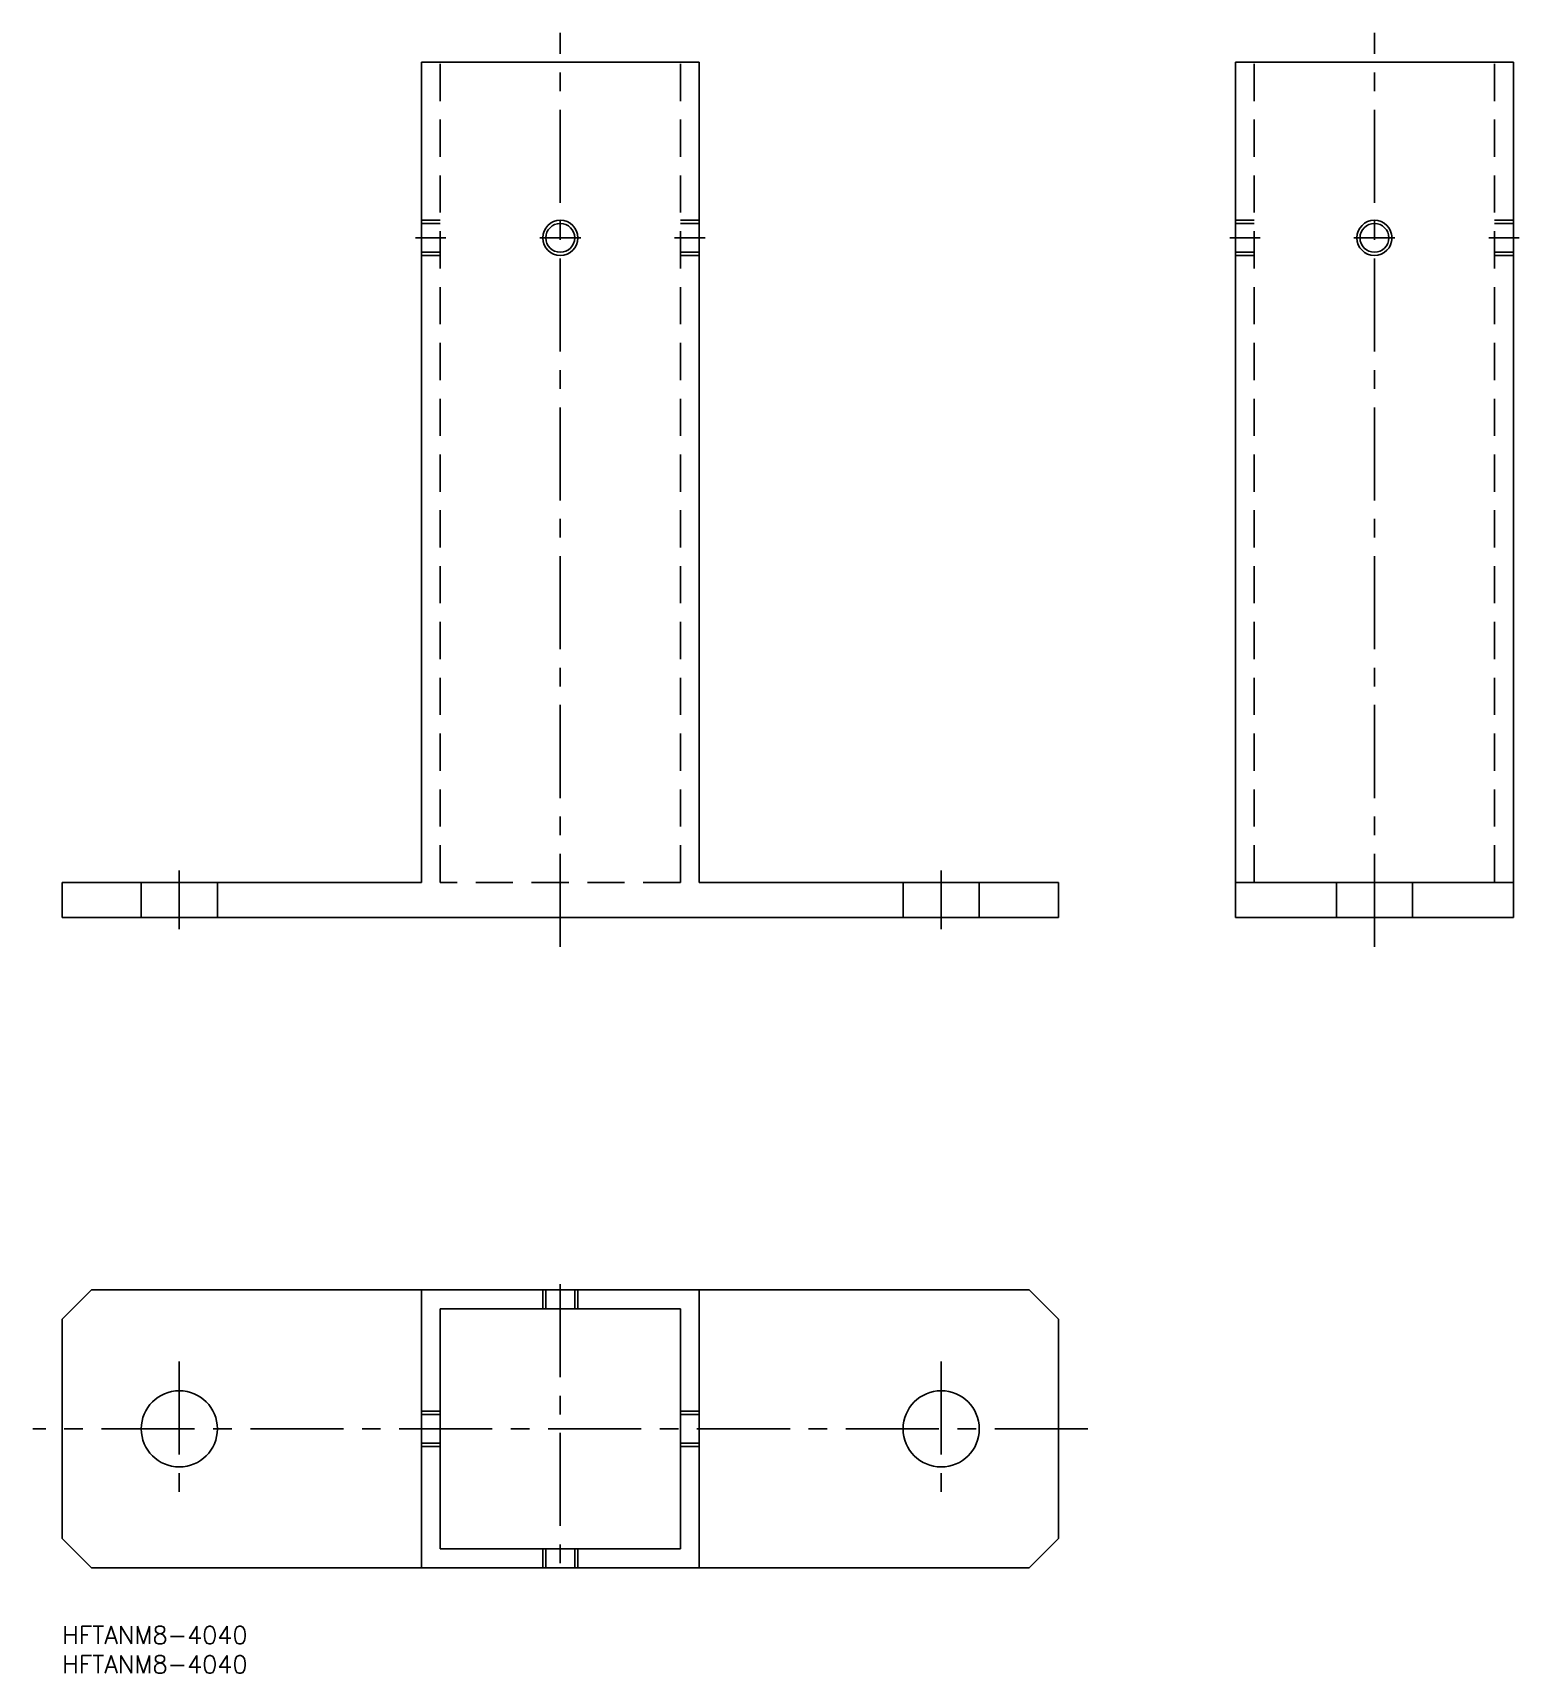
# Model space of a CAD drawing. Extents: x -5 to 249, y -8 to 272.
import ezdxf

# ---------------------------------------------------------------- set-up
doc = ezdxf.new("R2010")
doc.units = 0
doc.header["$LTSCALE"] = 0.5
doc.linetypes.add('CENTER', pattern=[50.8, 31.75, -6.35, 6.35, -6.35])
doc.linetypes.add('DASHED', pattern=[19.05, 12.7, -6.35])
for name, color, linetype in [('MSM_CENTER', 1, 'CENTER'), ('MSM_CONTINUOUS', 7, 'CONTINUOUS'), ('MSM_DASHED', 4, 'DASHED'), ('MSM_NARROW', 5, 'CONTINUOUS'), ('MSM_PART_NUMBER', 7, 'CONTINUOUS')]:
    doc.layers.add(name, color=color, linetype=linetype)
doc.styles.get("Standard").update_dxf_attribs({"font": 'txt.shx', "height": 3, "bigfont": 'bigfont.shx'})

# ---------------------------------------------------------------- blocks, each defined once
blk = doc.blocks.new('*U6')
at = {"layer": 'MSM_PART_NUMBER'}
blk.add_text('HFTANM8-4040', height=3, dxfattribs=at).set_placement((0, -3))
blk = doc.blocks.new('*U7')
at = {"layer": 'MSM_PART_NUMBER'}
blk.add_text('HFTANM8-4040', height=3, dxfattribs=at).set_placement((0, -8))

msp = doc.modelspace()

# ---------------------------------------------------------------- linework, layer by layer
at = {"layer": 'MSM_CENTER'}
for p, q in [((85, 115.97), (85, 271.97)), ((223.92, 115.97), (223.92, 271.97)), ((65.5, 236.97), (60.3, 236.97)), ((81.5, 236.97), (88.5, 236.97)), ((109.7, 236.97), (104.5, 236.97)), ((204.42, 236.97), (199.22, 236.97)), ((220.42, 236.97), (227.42, 236.97)), ((248.62, 236.97), (243.42, 236.97)), ((20, 118.97), (20, 128.97)), ((150, 118.97), (150, 128.97)), ((85, 58.4), (85, 9)), ((20, 45.2), (20, 22.2)), ((150, 45.2), (150, 22.2)), ((175, 33.7), (-5, 33.7))]:
    msp.add_line(p, q, dxfattribs=at)
at = {"layer": 'MSM_CONTINUOUS'}
for p, q in [((108.7, 266.97), (61.3, 266.97)), ((61.3, 266.97), (61.3, 126.97)), ((108.7, 126.97), (108.7, 266.97)), ((247.62, 266.97), (200.22, 266.97)), ((200.22, 266.97), (200.22, 120.97)), ((247.62, 120.97), (247.62, 266.97)), ((0, 126.97), (0, 120.97)), ((61.3, 126.97), (0, 126.97)), ((170, 126.97), (108.7, 126.97)), ((170, 120.97), (170, 126.97)), ((247.62, 126.97), (200.22, 126.97)), ((0, 120.97), (170, 120.97)), ((200.22, 120.97), (247.62, 120.97)), ((5, 57.4), (0, 52.4)), ((165, 57.4), (5, 57.4)), ((61.3, 57.4), (61.3, 10)), ((108.7, 10), (108.7, 57.4)), ((165, 57.4), (170, 52.4)), ((105.5, 54.2), (64.5, 54.2)), ((64.5, 54.2), (64.5, 13.2)), ((105.5, 13.2), (105.5, 54.2)), ((0, 52.4), (0, 15)), ((170, 15), (170, 52.4)), ((0, 15), (5, 10)), ((165, 10), (170, 15)), ((64.5, 13.2), (105.5, 13.2)), ((5, 10), (165, 10))]:
    msp.add_line(p, q, dxfattribs=at)
for centre, radius in [((85, 236.97), 2.46), ((223.92, 236.97), 2.46), ((20, 33.7), 6.5), ((150, 33.7), 6.5)]:
    msp.add_circle(centre, radius, dxfattribs=at)
at = {"layer": 'MSM_DASHED'}
for p, q in [((64.5, 126.97), (64.5, 266.97)), ((105.5, 126.97), (105.5, 266.97)), ((203.42, 126.97), (203.42, 266.97)), ((244.42, 126.97), (244.42, 266.97)), ((64.5, 239.97), (61.3, 239.97)), ((64.5, 239.42), (61.3, 239.42)), ((108.7, 239.97), (105.5, 239.97)), ((108.7, 239.42), (105.5, 239.42)), ((203.42, 239.97), (200.22, 239.97)), ((203.42, 239.42), (200.22, 239.42)), ((247.62, 239.97), (244.42, 239.97)), ((247.62, 239.42), (244.42, 239.42)), ((64.5, 234.51), (61.3, 234.51)), ((64.5, 233.97), (61.3, 233.97)), ((108.7, 234.51), (105.5, 234.51)), ((108.7, 233.97), (105.5, 233.97)), ((203.42, 234.51), (200.22, 234.51)), ((203.42, 233.97), (200.22, 233.97)), ((247.62, 234.51), (244.42, 234.51)), ((247.62, 233.97), (244.42, 233.97)), ((13.5, 120.97), (13.5, 126.97)), ((26.5, 120.97), (26.5, 126.97)), ((105.5, 126.97), (64.5, 126.97)), ((143.5, 120.97), (143.5, 126.97)), ((156.5, 120.97), (156.5, 126.97)), ((217.42, 120.97), (217.42, 126.97)), ((230.42, 120.97), (230.42, 126.97)), ((82, 57.4), (82, 54.2)), ((82.54, 57.4), (82.54, 54.2)), ((87.46, 57.4), (87.46, 54.2)), ((88, 57.4), (88, 54.2)), ((61.3, 36.7), (64.5, 36.7)), ((108.7, 36.7), (105.5, 36.7)), ((61.3, 36.16), (64.5, 36.16)), ((108.7, 36.16), (105.5, 36.16)), ((61.3, 31.24), (64.5, 31.24)), ((108.7, 31.24), (105.5, 31.24)), ((61.3, 30.7), (64.5, 30.7)), ((108.7, 30.7), (105.5, 30.7)), ((82, 10), (82, 13.2)), ((82.54, 10), (82.54, 13.2)), ((87.46, 10), (87.46, 13.2)), ((88, 10), (88, 13.2))]:
    msp.add_line(p, q, dxfattribs=at)
at = {"layer": 'MSM_NARROW'}
for centre in [(85, 236.97), (223.92, 236.97)]:
    msp.add_circle(centre, 3, dxfattribs=at)

# ---------------------------------------------------------------- block references
at = {"layer": 'MSM_CONTINUOUS'}
for name in ['*U6', '*U7']:
    msp.add_blockref(name, (0, 0), dxfattribs=at)

doc.saveas('drawing.dxf')
